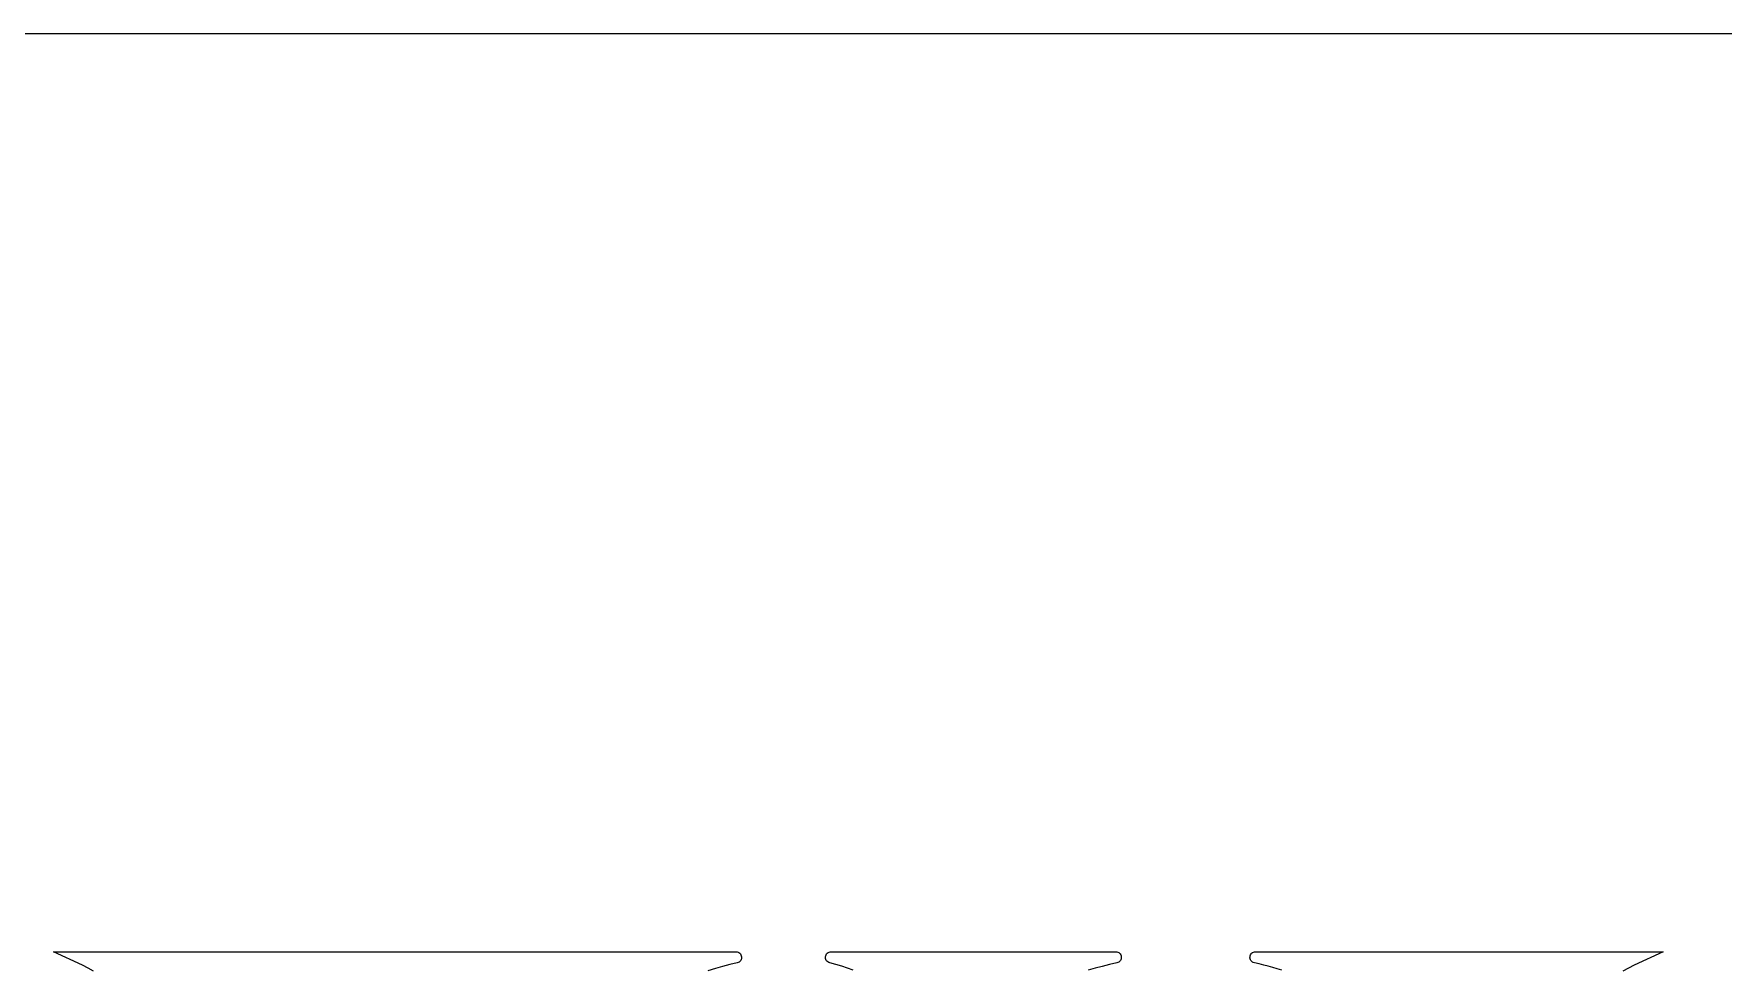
# Model space of a CAD drawing. Extents: x -280 to 280, y -610 to 610.
# Drawn here: x -158.6 to -11.4, y 528.5 to 610 of the extents above; entities that cross this region are included whole.
import ezdxf

# ---------------------------------------------------------------- set-up
doc = ezdxf.new("R2010")
doc.units = 0
doc.layers.add('LAYER_1', color=18, linetype='CONTINUOUS')

msp = doc.modelspace()

# ---------------------------------------------------------------- linework, layer by layer
at = {"layer": 'LAYER_1'}
msp.add_lwpolyline([(-280, -610), (280, -610), (280, 610), (-280, 610)], close=True, dxfattribs=at)
for points in [[(-153.39, 528.3), (-153.88, 528.57), (-154.37, 528.82), (-156.9, 530), (-123.18, 530), (-97.43, 530), (-97.32, 529.99), (-97.23, 529.96), (-97.15, 529.92), (-97.08, 529.87), (-97.02, 529.8), (-96.98, 529.72), (-96.95, 529.64), (-96.93, 529.56), (-96.93, 529.47), (-96.94, 529.39), (-96.96, 529.31), (-97, 529.23), (-97.06, 529.16), (-97.13, 529.1), (-97.22, 529.05), (-97.32, 529.02), (-97.95, 528.87), (-98.58, 528.71), (-99.21, 528.53), (-99.85, 528.32)], [(-87.19, 528.38), (-87.68, 528.57), (-88.18, 528.73), (-88.7, 528.88), (-89.23, 529.02), (-89.33, 529.06), (-89.42, 529.11), (-89.48, 529.17), (-89.54, 529.24), (-89.58, 529.31), (-89.6, 529.4), (-89.61, 529.48), (-89.61, 529.57), (-89.59, 529.65), (-89.56, 529.73), (-89.51, 529.8), (-89.46, 529.87), (-89.39, 529.92), (-89.3, 529.96), (-89.21, 529.99), (-89.11, 530), (-64.33, 530), (-64.23, 529.99), (-64.13, 529.96), (-64.05, 529.92), (-63.98, 529.86), (-63.92, 529.8), (-63.88, 529.72), (-63.85, 529.64), (-63.83, 529.56), (-63.83, 529.47), (-63.84, 529.39), (-63.87, 529.3), (-63.91, 529.23), (-63.97, 529.16), (-64.04, 529.1), (-64.12, 529.05), (-64.22, 529.02), (-64.86, 528.88), (-65.49, 528.72), (-66.11, 528.56), (-66.73, 528.38)], [(-49.85, 528.38), (-50.24, 528.5), (-50.63, 528.62), (-51.03, 528.73), (-51.42, 528.83), (-51.82, 528.93), (-52.23, 529.02), (-52.33, 529.05), (-52.41, 529.1), (-52.49, 529.16), (-52.54, 529.23), (-52.58, 529.3), (-52.61, 529.39), (-52.62, 529.47), (-52.61, 529.56), (-52.6, 529.64), (-52.57, 529.72), (-52.52, 529.8), (-52.47, 529.86), (-52.4, 529.92), (-52.32, 529.96), (-52.22, 529.99), (-52.11, 530), (-16.61, 530), (-19.14, 528.82), (-19.63, 528.57), (-20.12, 528.3)]]:
    msp.add_lwpolyline(points, dxfattribs=at)

doc.saveas('drawing.dxf')
